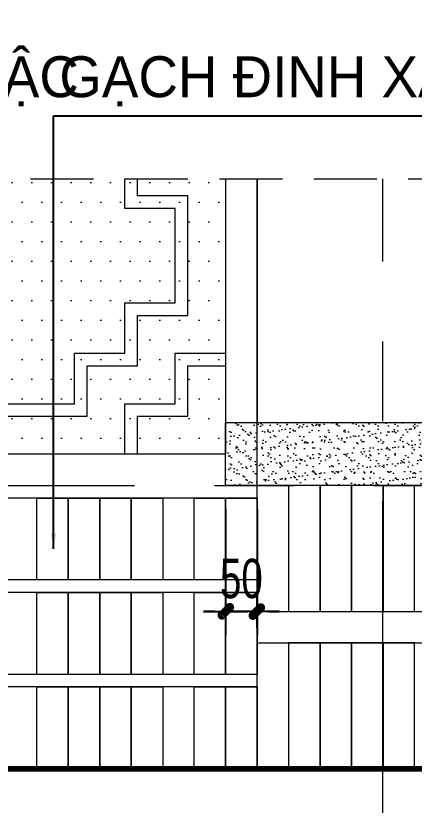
# Model space of a CAD drawing. Header units: inches. Extents: x 88947 to 296847, y 35049 to 161062.
# Drawn here: x 214602 to 215235, y 81467 to 82721 of the extents above; entities that cross this region are included whole.
import ezdxf
from ezdxf.xclip import XClip

# ---------------------------------------------------------------- set-up
doc = ezdxf.new("R2010")
doc.units = ezdxf.units.IN
doc.header["$MEASUREMENT"] = 0
doc.header["$XCLIPFRAME"] = 0
doc.header["$PDMODE"] = 1
for name, pattern in [('ACAD_ISO03W100', [30, 12, -18]), ('CENTER', [50.800000000000004, 31.75, -6.35, 6.35, -6.35]), ('DASHED', [0.75, 0.5, -0.25])]:
    doc.linetypes.add(name, pattern=pattern)
for name, color, linetype, lineweight in [('A-Dims', 145, 'Continuous', 25), ('CUA', 42, 'Continuous', 20), ('DIM', 7, 'Continuous', 25), ('HACTH', 8, 'Continuous', 5), ('KHUNG 1', 6, 'Continuous', 70), ('KHUNG 2', 144, 'Continuous', 18), ('KY HIEU', 4, 'Continuous', 25), ('netthay', 254, 'Continuous', 25), ('THAY', 3, 'Continuous', 18), ('TRUC', 252, 'ACAD_ISO03W100', 13), ('TUONG', 4, 'Continuous', 50)]:
    doc.layers.add(name, color=color, linetype=linetype, lineweight=lineweight)
doc.layers.add('text', color=2, linetype='Continuous')
doc.styles.add('FRANKO', font='VFRANKO.TTF')
doc.styles.add('VNI-HELVE-CONDENSE', font='VNARIAL.TTF', dxfattribs={"width": 0.7})
doc.dimstyles.new('TAS-50', dxfattribs={"dimscale": 25, "dimtxt": 2.5, "dimasz": 0.7, "dimexe": 1.5, "dimexo": 1.5, "dimgap": 0.8, "dimtad": 1, "dimdec": 0, "dimzin": 3, "dimdsep": 46, "dimtxsty": 'VNI-HELVE-CONDENSE', "dimblk": 'TICK', "dimcen": 2.5, "dimclrt": 71, "dimazin": 2, "dimtfac": 0.75, "dimtdec": 0, "dimtix": 1, "dimtmove": 2, "dimatfit": 2, "dimldrblk": 'TICK123', "dimfxl": 1.5, "dimtolj": 1, "dimtzin": 0, "dimarcsym": 0})
doc.dimstyles.new('TL 50', dxfattribs={"dimscale": 50, "dimtxt": 1.25, "dimasz": 0.5, "dimexe": 1, "dimexo": 1, "dimgap": 0.5, "dimtad": 1, "dimdec": 0, "dimzin": 3, "dimdsep": 46, "dimtxsty": 'VNI-HELVE-CONDENSE', "dimblk": 'DOT', "dimcen": 2, "dimclrt": 7, "dimazin": 2, "dimtfac": 0.75, "dimtdec": 0, "dimtix": 1, "dimtmove": 2, "dimatfit": 2, "dimfxl": 1.5, "dimtolj": 1, "dimtzin": 0, "dimarcsym": 0})

# ---------------------------------------------------------------- blocks, each defined once
blk = doc.blocks.new('_Dot')
at = {"layer": 'netthay', "color": 0, "lineweight": -2}
blk.add_line((-0.5, 0), (-1, 0), dxfattribs=at)
at = {"layer": 'netthay', "color": 0, "const_width": 0.5}
blk.add_lwpolyline([(-0.25, 0, 1), (0.25, 0, 1)], format="xyb", close=True, dxfattribs=at)
blk = doc.blocks.new('A$C5C9B3B88')
at = {"layer": 'HACTH'}
h = blk.add_hatch(dxfattribs=at)
h.set_pattern_fill('DOTS', color=256, scale=500, style=0)
h.set_pattern_definition([(0, (-2549.999983178335, 50), (15.625, 31.25), [0, -31.25])])
h.paths.add_polyline_path([(-1949.999983165879, 50), (-1949.999983165937, 2349.999999999985), (-2549.999983178335, 2349.999999999971), (-2549.999983178335, 50)])
h = blk.add_hatch(dxfattribs=at)
h.set_pattern_fill('DOTS', color=256, scale=500, style=0)
h.set_pattern_definition([(0, (-1949.999983165937, 50), (15.625, 31.25), [0, -31.25])])
h.paths.add_polyline_path([(-1899.999983165879, 50), (-1899.999983165937, 2349.999999999985), (-1299.999983178335, 2350), (-1299.999983178335, 50)])
h = blk.add_hatch(dxfattribs=at)
h.set_pattern_fill('DOTS', color=256, scale=500, style=0)
h.set_pattern_definition([(180, (1949.999983165937, 50), (-15.625, 31.25), [0, -31.25])])
h.paths.add_polyline_path([(1899.999983165879, 50), (1899.999983165937, 2349.999999999985), (1299.999983178335, 2350), (1299.999983178335, 50)])
h = blk.add_hatch(dxfattribs=at)
h.set_pattern_fill('DOTS', color=256, scale=500, style=0)
h.set_pattern_definition([(180, (2549.999983178335, 50), (-15.625, 31.25), [0, -31.25])])
h.paths.add_polyline_path([(1949.999983165879, 50), (1949.999983165937, 2349.999999999985), (2549.999983178335, 2349.999999999971), (2549.999983178335, 50)])
h = blk.add_hatch(dxfattribs=at)
h.set_pattern_fill('DOTS', color=256, scale=500, style=0)
h.set_pattern_definition([(0, (-1059.999983178335, 90), (15.625, 31.25), [0, -31.25])])
h.paths.add_polyline_path([(-739.9999915891676, 2210), (-1109.999983178335, 2210), (-1109.999983178335, 250), (-739.9999915891676, 250)])
h = blk.add_hatch(dxfattribs=at)
h.set_pattern_fill('DOTS', color=256, scale=500, style=0)
h.set_pattern_definition([(0, (-459.9999915891676, 90), (15.625, 31.25), [0, -31.25])])
h.paths.add_polyline_path([(-140, 2210), (-459.9999915891676, 2210), (-459.9999915891676, 250), (-140, 250)])
h = blk.add_hatch(dxfattribs=at)
h.set_pattern_fill('DOTS', color=256, scale=500, style=0)
h.set_pattern_definition([(180, (459.9999915891676, 90), (-15.625, 31.25), [0, -31.25])])
h.paths.add_polyline_path([(140, 2210), (459.9999915891676, 2210), (459.9999915891676, 250), (140, 250)])
h = blk.add_hatch(dxfattribs=at)
h.set_pattern_fill('DOTS', color=256, scale=500, style=0)
h.set_pattern_definition([(180, (1109.999983178335, 90), (-15.625, 31.25), [0, -31.25])])
h.paths.add_polyline_path([(739.9999915891676, 2210), (1109.999983178335, 2210), (1109.999983178335, 250), (739.9999915891676, 250)])
at = {"layer": 'CUA'}
for points in [[(-1299.999983178335, 0), (-2599.999983178335, 0), (-2599.999983178335, 2399.999999999971), (-1249.999983178335, 2400)], [(1249.999983178335, 2400), (-1249.999983178335, 2400)], [(1299.999983178335, 0), (2599.999983178335, 0), (2599.999983178335, 2399.999999999971), (1249.999983178335, 2400)], [(-1949.999983165879, 50), (-1949.999983165937, 2349.999999999985), (-2549.999983178335, 2349.999999999971), (-2549.999983178335, 50), (-1949.999983165879, 50)], [(-2389.999983178346, 2349.999999999985), (-2389.999983178346, 2269.999803846691), (-2469.999983178346, 2269.999803846691), (-2469.999983178346, 2189.999803846691), (-2549.999983178346, 2189.999803846693)], [(-2409.999983178346, 2349.999999999985), (-2409.999983178346, 2289.999803846691), (-2489.999983178346, 2289.999803846691), (-2489.999983178346, 2209.999803846691), (-2549.999983178345, 2209.999803846693)], [(-2109.999983165926, 2349.999999999985), (-2109.999983165926, 2269.999803846691), (-2029.999983165926, 2269.999803846691), (-2029.999983165926, 2189.999803846691), (-1949.999983165927, 2189.999803846693)], [(-2089.999983165926, 2349.999999999985), (-2089.999983165926, 2289.999803846691), (-2009.999983165926, 2289.999803846691), (-2009.999983165926, 2209.999803846691), (-1949.999983165927, 2209.999803846693)], [(-1899.999983165879, 50), (-1899.999983165937, 2349.999999999985), (-1299.999983178335, 2350), (-1299.999983178335, 50), (-1899.999983165879, 50)], [(-1739.999983190744, 2349.999999999985), (-1739.999983190744, 2269.999803846691), (-1819.999983190744, 2269.999803846691), (-1819.999983190744, 2189.999803846691), (-1899.999983190744, 2189.999803846693)], [(-1759.999983190744, 2349.999999999985), (-1759.999983190744, 2289.999803846691), (-1839.999983190744, 2289.999803846691), (-1839.999983190744, 2209.999803846691), (-1899.999983190743, 2209.999803846693)], [(-1459.999983178324, 2349.999999999985), (-1459.999983178324, 2269.999803846691), (-1379.999983178324, 2269.999803846691), (-1379.999983178324, 2189.999803846691), (-1299.999983178325, 2189.999803846693)], [(-1439.999983178324, 2349.999999999985), (-1439.999983178324, 2289.999803846691), (-1359.999983178324, 2289.999803846691), (-1359.999983178324, 2209.999803846691), (-1299.999983178325, 2209.999803846693)], [(-599.9999915891676, 2350), (-1249.999983178335, 2350), (-1249.999983178335, 0), (-599.9999915891676, 0), (-599.9999915891676, 2350)], [(599.9999915891676, 2350), (-599.9999915891676, 2350)], [(-599.9999915891676, 0), (-599.9999915891676, 2350)], [(599.9999915891676, 0), (1249.999983178335, 0), (1249.999983178335, 2350), (599.9999915891676, 2350), (599.9999915891676, 0)], [(599.9999915891676, 0), (599.9999915891676, 2350)], [(599.9999915891676, 2350), (1249.999983178335, 2350), (1249.999983178335, 0), (599.9999915891676, 0), (599.9999915891676, 2350)], [(1899.999983165879, 50), (1899.999983165937, 2349.999999999985), (1299.999983178335, 2350), (1299.999983178335, 50), (1899.999983165879, 50)], [(1459.999983178324, 2349.999999999985), (1459.999983178324, 2269.999803846691), (1379.999983178324, 2269.999803846691), (1379.999983178324, 2189.999803846691), (1299.999983178325, 2189.999803846693)], [(1439.999983178324, 2349.999999999985), (1439.999983178324, 2289.999803846691), (1359.999983178324, 2289.999803846691), (1359.999983178324, 2209.999803846691), (1299.999983178325, 2209.999803846693)], [(1739.999983190744, 2349.999999999985), (1739.999983190744, 2269.999803846691), (1819.999983190744, 2269.999803846691), (1819.999983190744, 2189.999803846691), (1899.999983190744, 2189.999803846693)], [(1759.999983190744, 2349.999999999985), (1759.999983190744, 2289.999803846691), (1839.999983190744, 2289.999803846691), (1839.999983190744, 2209.999803846691), (1899.999983190743, 2209.999803846693)], [(1949.999983165879, 50), (1949.999983165937, 2349.999999999985), (2549.999983178335, 2349.999999999971), (2549.999983178335, 50), (1949.999983165879, 50)], [(2109.999983165926, 2349.999999999985), (2109.999983165926, 2269.999803846691), (2029.999983165926, 2269.999803846691), (2029.999983165926, 2189.999803846691), (1949.999983165927, 2189.999803846693)], [(2089.999983165926, 2349.999999999985), (2089.999983165926, 2289.999803846691), (2009.999983165926, 2289.999803846691), (2009.999983165926, 2209.999803846691), (1949.999983165927, 2209.999803846693)], [(2389.999983178346, 2349.999999999985), (2389.999983178346, 2269.999803846691), (2469.999983178346, 2269.999803846691), (2469.999983178346, 2189.999803846691), (2549.999983178346, 2189.999803846693)], [(2409.999983178346, 2349.999999999985), (2409.999983178346, 2289.999803846691), (2489.999983178346, 2289.999803846691), (2489.999983178346, 2209.999803846691), (2549.999983178345, 2209.999803846693)], [(-2029.999983165925, 2109.999803846691), (-2109.999983165926, 2109.999803846688), (-2109.999983165926, 2189.999803846691), (-2189.999983165926, 2189.999803846691), (-2189.999983165926, 2269.999803846693), (-2309.999983178346, 2269.999803846697), (-2309.999983178346, 2189.999803846691), (-2389.999983178346, 2189.999803846691), (-2389.999983178346, 2109.999803846688), (-2469.999983178333, 2109.999803846691), (-2469.999983178336, 1959.99999999997), (-2389.999983178346, 1959.999999999972), (-2389.999983178346, 1879.99999999997), (-2309.999983178346, 1879.99999999997), (-2309.999983178346, 1799.999999999964), (-2189.999983165926, 1799.999999999968), (-2189.999983165926, 1879.99999999997), (-2109.999983165926, 1879.99999999997), (-2109.999983165926, 1959.999999999972), (-2029.999983165929, 1959.99999999997), (-2029.999983165925, 2109.999803846691)], [(-1379.999983178323, 2109.999803846691), (-1459.999983178324, 2109.999803846688), (-1459.999983178324, 2189.999803846691), (-1539.999983178324, 2189.999803846691), (-1539.999983178324, 2269.999803846693), (-1659.999983190744, 2269.999803846697), (-1659.999983190744, 2189.999803846691), (-1739.999983190744, 2189.999803846691), (-1739.999983190744, 2109.999803846688), (-1819.999983190731, 2109.999803846691), (-1819.999983190734, 1959.99999999997), (-1739.999983190744, 1959.999999999972), (-1739.999983190744, 1879.99999999997), (-1659.999983190744, 1879.99999999997), (-1659.999983190744, 1799.999999999964), (-1539.999983178324, 1799.999999999968), (-1539.999983178324, 1879.99999999997), (-1459.999983178324, 1879.99999999997), (-1459.999983178324, 1959.999999999972), (-1379.999983178327, 1959.99999999997), (-1379.999983178323, 2109.999803846691)], [(1379.999983178323, 2109.999803846691), (1459.999983178324, 2109.999803846688), (1459.999983178324, 2189.999803846691), (1539.999983178324, 2189.999803846691), (1539.999983178324, 2269.999803846693), (1659.999983190744, 2269.999803846697), (1659.999983190744, 2189.999803846691), (1739.999983190744, 2189.999803846691), (1739.999983190744, 2109.999803846688), (1819.999983190731, 2109.999803846691), (1819.999983190734, 1959.99999999997), (1739.999983190744, 1959.999999999972), (1739.999983190744, 1879.99999999997), (1659.999983190744, 1879.99999999997), (1659.999983190744, 1799.999999999964), (1539.999983178324, 1799.999999999968), (1539.999983178324, 1879.99999999997), (1459.999983178324, 1879.99999999997), (1459.999983178324, 1959.999999999972), (1379.999983178327, 1959.99999999997), (1379.999983178323, 2109.999803846691)], [(2029.999983165925, 2109.999803846691), (2109.999983165926, 2109.999803846688), (2109.999983165926, 2189.999803846691), (2189.999983165926, 2189.999803846691), (2189.999983165926, 2269.999803846693), (2309.999983178346, 2269.999803846697), (2309.999983178346, 2189.999803846691), (2389.999983178346, 2189.999803846691), (2389.999983178346, 2109.999803846688), (2469.999983178333, 2109.999803846691), (2469.999983178336, 1959.99999999997), (2389.999983178346, 1959.999999999972), (2389.999983178346, 1879.99999999997), (2309.999983178346, 1879.99999999997), (2309.999983178346, 1799.999999999964), (2189.999983165926, 1799.999999999968), (2189.999983165926, 1879.99999999997), (2109.999983165926, 1879.99999999997), (2109.999983165926, 1959.999999999972), (2029.999983165929, 1959.99999999997), (2029.999983165925, 2109.999803846691)], [(140, 2210), (459.9999915891676, 2210)], [(-2389.999983178346, 1719.999803846676), (-2389.999983178346, 1799.99999999997), (-2469.999983178346, 1799.99999999997), (-2469.999983178346, 1879.99999999997), (-2549.999983178346, 1879.999999999968)], [(-2109.999983165926, 1719.999803846676), (-2109.999983165926, 1799.99999999997), (-2029.999983165926, 1799.99999999997), (-2029.999983165926, 1879.99999999997), (-1949.999983165927, 1879.999999999968)], [(-1739.999983190744, 1719.999803846676), (-1739.999983190744, 1799.99999999997), (-1819.999983190744, 1799.99999999997), (-1819.999983190744, 1879.99999999997), (-1899.999983190744, 1879.999999999968)], [(-1459.999983178324, 1719.999803846676), (-1459.999983178324, 1799.99999999997), (-1379.999983178324, 1799.99999999997), (-1379.999983178324, 1879.99999999997), (-1299.999983178325, 1879.999999999968)], [(1459.999983178324, 1719.999803846676), (1459.999983178324, 1799.99999999997), (1379.999983178324, 1799.99999999997), (1379.999983178324, 1879.99999999997), (1299.999983178325, 1879.999999999968)], [(1739.999983190744, 1719.999803846676), (1739.999983190744, 1799.99999999997), (1819.999983190744, 1799.99999999997), (1819.999983190744, 1879.99999999997), (1899.999983190744, 1879.999999999968)], [(2109.999983165926, 1719.999803846676), (2109.999983165926, 1799.99999999997), (2029.999983165926, 1799.99999999997), (2029.999983165926, 1879.99999999997), (1949.999983165927, 1879.999999999968)], [(2389.999983178346, 1719.999803846676), (2389.999983178346, 1799.99999999997), (2469.999983178346, 1799.99999999997), (2469.999983178346, 1879.99999999997), (2549.999983178346, 1879.999999999968)], [(-2409.999983178346, 1719.999803846676), (-2409.999983178346, 1779.99999999997), (-2489.999983178346, 1779.99999999997), (-2489.999983178346, 1859.999999999969), (-2549.999983178345, 1859.999999999968)], [(-2089.999983165926, 1719.999803846676), (-2089.999983165926, 1779.99999999997), (-2009.999983165926, 1779.99999999997), (-2009.999983165926, 1859.999999999969), (-1949.999983165927, 1859.999999999968)], [(-1759.999983190744, 1719.999803846676), (-1759.999983190744, 1779.99999999997), (-1839.999983190744, 1779.99999999997), (-1839.999983190744, 1859.999999999969), (-1899.999983190743, 1859.999999999968)], [(-1439.999983178324, 1719.999803846676), (-1439.999983178324, 1779.99999999997), (-1359.999983178324, 1779.99999999997), (-1359.999983178324, 1859.999999999969), (-1299.999983178325, 1859.999999999968)], [(1439.999983178324, 1719.999803846676), (1439.999983178324, 1779.99999999997), (1359.999983178324, 1779.99999999997), (1359.999983178324, 1859.999999999969), (1299.999983178325, 1859.999999999968)], [(1759.999983190744, 1719.999803846676), (1759.999983190744, 1779.99999999997), (1839.999983190744, 1779.99999999997), (1839.999983190744, 1859.999999999969), (1899.999983190743, 1859.999999999968)], [(2089.999983165926, 1719.999803846676), (2089.999983165926, 1779.99999999997), (2009.999983165926, 1779.99999999997), (2009.999983165926, 1859.999999999969), (1949.999983165927, 1859.999999999968)], [(2409.999983178346, 1719.999803846676), (2409.999983178346, 1779.99999999997), (2489.999983178346, 1779.99999999997), (2489.999983178346, 1859.999999999969), (2549.999983178345, 1859.999999999968)], [(-1949.999983165937, 1719.999803846676), (-2549.999983178351, 1719.99980384668)], [(-1299.999983178335, 1719.999803846676), (-1899.999983190749, 1719.99980384668)], [(1299.999983178335, 1719.999803846676), (1899.999983190749, 1719.99980384668)], [(1949.999983165937, 1719.999803846676), (2549.999983178351, 1719.99980384668)], [(-1949.999983165937, 1699.999803846676), (-2549.999983178351, 1699.99980384668)], [(-1299.999983178335, 1699.999803846676), (-1899.999983190749, 1699.99980384668)], [(1299.999983178335, 1699.999803846676), (1899.999983190749, 1699.99980384668)], [(1949.999983165937, 1699.999803846676), (2549.999983178351, 1699.99980384668)], [(-1949.999983165937, 700.0001961532953), (-2549.999983178351, 700.0001961532912)], [(-1299.999983178335, 700.0001961532953), (-1899.999983190749, 700.0001961532912)], [(1299.999983178335, 700.0001961532953), (1899.999983190749, 700.0001961532912)], [(1949.999983165937, 700.0001961532953), (2549.999983178351, 700.0001961532912)], [(-2389.999983178346, 680.0001961532953), (-2389.999983178346, 600.0000000000009), (-2469.999983178346, 600.0000000000009), (-2469.999983178346, 520.0000000000009), (-2549.999983178346, 520.0000000000032)], [(-2409.999983178346, 680.0001961532953), (-2409.999983178346, 620.0000000000009), (-2489.999983178346, 620.0000000000009), (-2489.999983178346, 540.0000000000016), (-2549.999983178345, 540.0000000000032)], [(-1949.999983165937, 680.0001961532953), (-2549.999983178351, 680.0001961532912)], [(-2109.999983165926, 680.0001961532953), (-2109.999983165926, 600.0000000000009), (-2029.999983165926, 600.0000000000009), (-2029.999983165926, 520.0000000000009), (-1949.999983165927, 520.0000000000032)], [(-2089.999983165926, 680.0001961532953), (-2089.999983165926, 620.0000000000009), (-2009.999983165926, 620.0000000000009), (-2009.999983165926, 540.0000000000016), (-1949.999983165927, 540.0000000000032)], [(-1739.999983190744, 680.0001961532953), (-1739.999983190744, 600.0000000000009), (-1819.999983190744, 600.0000000000009), (-1819.999983190744, 520.0000000000009), (-1899.999983190744, 520.0000000000032)], [(-1759.999983190744, 680.0001961532953), (-1759.999983190744, 620.0000000000009), (-1839.999983190744, 620.0000000000009), (-1839.999983190744, 540.0000000000016), (-1899.999983190743, 540.0000000000032)], [(-1299.999983178335, 680.0001961532953), (-1899.999983190749, 680.0001961532912)], [(-1459.999983178324, 680.0001961532953), (-1459.999983178324, 600.0000000000009), (-1379.999983178324, 600.0000000000009), (-1379.999983178324, 520.0000000000009), (-1299.999983178325, 520.0000000000032)], [(-1439.999983178324, 680.0001961532953), (-1439.999983178324, 620.0000000000009), (-1359.999983178324, 620.0000000000009), (-1359.999983178324, 540.0000000000016), (-1299.999983178325, 540.0000000000032)], [(1459.999983178324, 680.0001961532953), (1459.999983178324, 600.0000000000009), (1379.999983178324, 600.0000000000009), (1379.999983178324, 520.0000000000009), (1299.999983178325, 520.0000000000032)], [(1439.999983178324, 680.0001961532953), (1439.999983178324, 620.0000000000009), (1359.999983178324, 620.0000000000009), (1359.999983178324, 540.0000000000016), (1299.999983178325, 540.0000000000032)], [(1299.999983178335, 680.0001961532953), (1899.999983190749, 680.0001961532912)], [(1739.999983190744, 680.0001961532953), (1739.999983190744, 600.0000000000009), (1819.999983190744, 600.0000000000009), (1819.999983190744, 520.0000000000009), (1899.999983190744, 520.0000000000032)], [(1759.999983190744, 680.0001961532953), (1759.999983190744, 620.0000000000009), (1839.999983190744, 620.0000000000009), (1839.999983190744, 540.0000000000016), (1899.999983190743, 540.0000000000032)], [(2109.999983165926, 680.0001961532953), (2109.999983165926, 600.0000000000009), (2029.999983165926, 600.0000000000009), (2029.999983165926, 520.0000000000009), (1949.999983165927, 520.0000000000032)], [(2089.999983165926, 680.0001961532953), (2089.999983165926, 620.0000000000009), (2009.999983165926, 620.0000000000009), (2009.999983165926, 540.0000000000016), (1949.999983165927, 540.0000000000032)], [(1949.999983165937, 680.0001961532953), (2549.999983178351, 680.0001961532912)], [(2389.999983178346, 680.0001961532953), (2389.999983178346, 600.0000000000009), (2469.999983178346, 600.0000000000009), (2469.999983178346, 520.0000000000009), (2549.999983178346, 520.0000000000032)], [(2409.999983178346, 680.0001961532953), (2409.999983178346, 620.0000000000009), (2489.999983178346, 620.0000000000009), (2489.999983178346, 540.0000000000016), (2549.999983178345, 540.0000000000032)], [(-2029.999983165925, 290.0001961532803), (-2109.999983165926, 290.0001961532826), (-2109.999983165926, 210.0001961532803), (-2189.999983165926, 210.0001961532803), (-2189.999983165926, 130.000196153278), (-2309.999983178346, 130.0001961532744), (-2309.999983178346, 210.0001961532803), (-2389.999983178346, 210.0001961532803), (-2389.999983178346, 290.0001961532826), (-2469.999983178333, 290.0001961532803), (-2469.999983178336, 440.0000000000007), (-2389.999983178346, 439.9999999999986), (-2389.999983178346, 520.0000000000009), (-2309.999983178346, 520.0000000000009), (-2309.999983178346, 600.0000000000068), (-2189.999983165926, 600.0000000000032), (-2189.999983165926, 520.0000000000009), (-2109.999983165926, 520.0000000000009), (-2109.999983165926, 439.9999999999986), (-2029.999983165929, 440.0000000000009), (-2029.999983165925, 290.0001961532803)], [(-1379.999983178323, 290.0001961532803), (-1459.999983178324, 290.0001961532826), (-1459.999983178324, 210.0001961532803), (-1539.999983178324, 210.0001961532803), (-1539.999983178324, 130.000196153278), (-1659.999983190744, 130.0001961532744), (-1659.999983190744, 210.0001961532803), (-1739.999983190744, 210.0001961532803), (-1739.999983190744, 290.0001961532826), (-1819.999983190731, 290.0001961532803), (-1819.999983190734, 440.0000000000007), (-1739.999983190744, 439.9999999999986), (-1739.999983190744, 520.0000000000009), (-1659.999983190744, 520.0000000000009), (-1659.999983190744, 600.0000000000068), (-1539.999983178324, 600.0000000000032), (-1539.999983178324, 520.0000000000009), (-1459.999983178324, 520.0000000000009), (-1459.999983178324, 439.9999999999986), (-1379.999983178327, 440.0000000000009), (-1379.999983178323, 290.0001961532803)], [(1379.999983178323, 290.0001961532803), (1459.999983178324, 290.0001961532826), (1459.999983178324, 210.0001961532803), (1539.999983178324, 210.0001961532803), (1539.999983178324, 130.000196153278), (1659.999983190744, 130.0001961532744), (1659.999983190744, 210.0001961532803), (1739.999983190744, 210.0001961532803), (1739.999983190744, 290.0001961532826), (1819.999983190731, 290.0001961532803), (1819.999983190734, 440.0000000000007), (1739.999983190744, 439.9999999999986), (1739.999983190744, 520.0000000000009), (1659.999983190744, 520.0000000000009), (1659.999983190744, 600.0000000000068), (1539.999983178324, 600.0000000000032), (1539.999983178324, 520.0000000000009), (1459.999983178324, 520.0000000000009), (1459.999983178324, 439.9999999999986), (1379.999983178327, 440.0000000000009), (1379.999983178323, 290.0001961532803)], [(2029.999983165925, 290.0001961532803), (2109.999983165926, 290.0001961532826), (2109.999983165926, 210.0001961532803), (2189.999983165926, 210.0001961532803), (2189.999983165926, 130.000196153278), (2309.999983178346, 130.0001961532744), (2309.999983178346, 210.0001961532803), (2389.999983178346, 210.0001961532803), (2389.999983178346, 290.0001961532826), (2469.999983178333, 290.0001961532803), (2469.999983178336, 440.0000000000007), (2389.999983178346, 439.9999999999986), (2389.999983178346, 520.0000000000009), (2309.999983178346, 520.0000000000009), (2309.999983178346, 600.0000000000068), (2189.999983165926, 600.0000000000032), (2189.999983165926, 520.0000000000009), (2109.999983165926, 520.0000000000009), (2109.999983165926, 439.9999999999986), (2029.999983165929, 440.0000000000009), (2029.999983165925, 290.0001961532803)], [(-2389.999983178346, 49.9999999999859), (-2389.999983178346, 130.0001961532803), (-2469.999983178346, 130.0001961532803), (-2469.999983178346, 210.0001961532803), (-2549.999983178346, 210.000196153278)], [(-2109.999983165926, 49.9999999999859), (-2109.999983165926, 130.0001961532803), (-2029.999983165926, 130.0001961532803), (-2029.999983165926, 210.0001961532803), (-1949.999983165927, 210.000196153278)], [(-1739.999983190744, 49.9999999999859), (-1739.999983190744, 130.0001961532803), (-1819.999983190744, 130.0001961532803), (-1819.999983190744, 210.0001961532803), (-1899.999983190744, 210.000196153278)], [(-1459.999983178324, 49.9999999999859), (-1459.999983178324, 130.0001961532803), (-1379.999983178324, 130.0001961532803), (-1379.999983178324, 210.0001961532803), (-1299.999983178325, 210.000196153278)], [(1459.999983178324, 49.9999999999859), (1459.999983178324, 130.0001961532803), (1379.999983178324, 130.0001961532803), (1379.999983178324, 210.0001961532803), (1299.999983178325, 210.000196153278)], [(1739.999983190744, 49.9999999999859), (1739.999983190744, 130.0001961532803), (1819.999983190744, 130.0001961532803), (1819.999983190744, 210.0001961532803), (1899.999983190744, 210.000196153278)], [(2109.999983165926, 49.9999999999859), (2109.999983165926, 130.0001961532803), (2029.999983165926, 130.0001961532803), (2029.999983165926, 210.0001961532803), (1949.999983165927, 210.000196153278)], [(2389.999983178346, 49.9999999999859), (2389.999983178346, 130.0001961532803), (2469.999983178346, 130.0001961532803), (2469.999983178346, 210.0001961532803), (2549.999983178346, 210.000196153278)], [(-2409.999983178346, 49.9999999999859), (-2409.999983178346, 110.0001961532803), (-2489.999983178346, 110.0001961532803), (-2489.999983178346, 190.0001961532798), (-2549.999983178345, 190.000196153278)], [(-2089.999983165926, 49.9999999999859), (-2089.999983165926, 110.0001961532803), (-2009.999983165926, 110.0001961532803), (-2009.999983165926, 190.0001961532798), (-1949.999983165927, 190.000196153278)], [(-1759.999983190744, 49.9999999999859), (-1759.999983190744, 110.0001961532803), (-1839.999983190744, 110.0001961532803), (-1839.999983190744, 190.0001961532798), (-1899.999983190743, 190.000196153278)], [(-1439.999983178324, 49.9999999999859), (-1439.999983178324, 110.0001961532803), (-1359.999983178324, 110.0001961532803), (-1359.999983178324, 190.0001961532798), (-1299.999983178325, 190.000196153278)], [(1439.999983178324, 49.9999999999859), (1439.999983178324, 110.0001961532803), (1359.999983178324, 110.0001961532803), (1359.999983178324, 190.0001961532798), (1299.999983178325, 190.000196153278)], [(1759.999983190744, 49.9999999999859), (1759.999983190744, 110.0001961532803), (1839.999983190744, 110.0001961532803), (1839.999983190744, 190.0001961532798), (1899.999983190743, 190.000196153278)], [(2089.999983165926, 49.9999999999859), (2089.999983165926, 110.0001961532803), (2009.999983165926, 110.0001961532803), (2009.999983165926, 190.0001961532798), (1949.999983165927, 190.000196153278)], [(2409.999983178346, 49.9999999999859), (2409.999983178346, 110.0001961532803), (2489.999983178346, 110.0001961532803), (2489.999983178346, 190.0001961532798), (2549.999983178345, 190.000196153278)], [(-1299.999983178335, 0), (1199.999983178335, 0)], [(-599.9999915891676, 0), (599.9999915891676, 0)]]:
    blk.add_lwpolyline(points, dxfattribs=at)
for points in [[(0, 2350), (-599.9999915891676, 2350), (-599.9999915891676, 0), (0, 0)], [(0, 2350), (599.9999915891676, 2350), (599.9999915891676, 0), (0, 0)], [(-2009.999983165925, 2129.999803846691), (-2089.999983165926, 2129.999803846689), (-2089.999983165926, 2209.999803846691), (-2169.999983165926, 2209.999803846691), (-2169.999983165926, 2289.999803846692), (-2329.999983178346, 2289.999803846697), (-2329.999983178346, 2209.999803846691), (-2409.999983178346, 2209.999803846691), (-2409.999983178346, 2129.999803846689), (-2489.999983178333, 2129.999803846691), (-2489.999983178337, 1939.99999999997), (-2409.999983178346, 1939.999999999972), (-2409.999983178346, 1859.99999999997), (-2329.999983178346, 1859.99999999997), (-2329.999983178346, 1779.999999999963), (-2169.999983165926, 1779.999999999968), (-2169.999983165926, 1859.99999999997), (-2089.999983165926, 1859.99999999997), (-2089.999983165926, 1939.999999999972), (-2009.999983165929, 1939.999999999969)], [(-1359.999983178323, 2129.999803846691), (-1439.999983178324, 2129.999803846689), (-1439.999983178324, 2209.999803846691), (-1519.999983178324, 2209.999803846691), (-1519.999983178324, 2289.999803846692), (-1679.999983190744, 2289.999803846697), (-1679.999983190744, 2209.999803846691), (-1759.999983190744, 2209.999803846691), (-1759.999983190744, 2129.999803846689), (-1839.999983190731, 2129.999803846691), (-1839.999983190735, 1939.99999999997), (-1759.999983190744, 1939.999999999972), (-1759.999983190744, 1859.99999999997), (-1679.999983190744, 1859.99999999997), (-1679.999983190744, 1779.999999999963), (-1519.999983178324, 1779.999999999968), (-1519.999983178324, 1859.99999999997), (-1439.999983178324, 1859.99999999997), (-1439.999983178324, 1939.999999999972), (-1359.999983178328, 1939.999999999969)], [(1359.999983178323, 2129.999803846691), (1439.999983178324, 2129.999803846689), (1439.999983178324, 2209.999803846691), (1519.999983178324, 2209.999803846691), (1519.999983178324, 2289.999803846692), (1679.999983190744, 2289.999803846697), (1679.999983190744, 2209.999803846691), (1759.999983190744, 2209.999803846691), (1759.999983190744, 2129.999803846689), (1839.999983190731, 2129.999803846691), (1839.999983190735, 1939.99999999997), (1759.999983190744, 1939.999999999972), (1759.999983190744, 1859.99999999997), (1679.999983190744, 1859.99999999997), (1679.999983190744, 1779.999999999963), (1519.999983178324, 1779.999999999968), (1519.999983178324, 1859.99999999997), (1439.999983178324, 1859.99999999997), (1439.999983178324, 1939.999999999972), (1359.999983178328, 1939.999999999969)], [(2009.999983165925, 2129.999803846691), (2089.999983165926, 2129.999803846689), (2089.999983165926, 2209.999803846691), (2169.999983165926, 2209.999803846691), (2169.999983165926, 2289.999803846692), (2329.999983178346, 2289.999803846697), (2329.999983178346, 2209.999803846691), (2409.999983178346, 2209.999803846691), (2409.999983178346, 2129.999803846689), (2489.999983178333, 2129.999803846691), (2489.999983178337, 1939.99999999997), (2409.999983178346, 1939.999999999972), (2409.999983178346, 1859.99999999997), (2329.999983178346, 1859.99999999997), (2329.999983178346, 1779.999999999963), (2169.999983165926, 1779.999999999968), (2169.999983165926, 1859.99999999997), (2089.999983165926, 1859.99999999997), (2089.999983165926, 1939.999999999972), (2009.999983165929, 1939.999999999969)], [(-739.9999915891676, 2210), (-1109.999983178335, 2210), (-1109.999983178335, 250), (-739.9999915891676, 250)], [(-140, 2210), (-459.9999915891676, 2210), (-459.9999915891676, 250), (-140, 250)], [(140, 2210), (459.9999915891676, 2210), (459.9999915891676, 250), (140, 250)], [(739.9999915891676, 2210), (1109.999983178335, 2210), (1109.999983178335, 250), (739.9999915891676, 250)], [(-2009.999983165925, 270.0001961532798), (-2089.999983165926, 270.0001961532821), (-2089.999983165926, 190.0001961532803), (-2169.999983165926, 190.0001961532803), (-2169.999983165926, 110.0001961532785), (-2329.999983178346, 110.0001961532739), (-2329.999983178346, 190.0001961532803), (-2409.999983178346, 190.0001961532803), (-2409.999983178346, 270.0001961532821), (-2489.999983178333, 270.0001961532798), (-2489.999983178337, 460.0000000000011), (-2409.999983178346, 459.9999999999991), (-2409.999983178346, 540.0000000000009), (-2329.999983178346, 540.0000000000009), (-2329.999983178346, 620.0000000000075), (-2169.999983165926, 620.0000000000025), (-2169.999983165926, 540.0000000000009), (-2089.999983165926, 540.0000000000009), (-2089.999983165926, 459.9999999999993), (-2009.999983165929, 460.0000000000016)], [(-1359.999983178323, 270.0001961532798), (-1439.999983178324, 270.0001961532821), (-1439.999983178324, 190.0001961532803), (-1519.999983178324, 190.0001961532803), (-1519.999983178324, 110.0001961532785), (-1679.999983190744, 110.0001961532739), (-1679.999983190744, 190.0001961532803), (-1759.999983190744, 190.0001961532803), (-1759.999983190744, 270.0001961532821), (-1839.999983190731, 270.0001961532798), (-1839.999983190735, 460.0000000000011), (-1759.999983190744, 459.9999999999991), (-1759.999983190744, 540.0000000000009), (-1679.999983190744, 540.0000000000009), (-1679.999983190744, 620.0000000000075), (-1519.999983178324, 620.0000000000025), (-1519.999983178324, 540.0000000000009), (-1439.999983178324, 540.0000000000009), (-1439.999983178324, 459.9999999999993), (-1359.999983178328, 460.0000000000016)], [(1359.999983178323, 270.0001961532798), (1439.999983178324, 270.0001961532821), (1439.999983178324, 190.0001961532803), (1519.999983178324, 190.0001961532803), (1519.999983178324, 110.0001961532785), (1679.999983190744, 110.0001961532739), (1679.999983190744, 190.0001961532803), (1759.999983190744, 190.0001961532803), (1759.999983190744, 270.0001961532821), (1839.999983190731, 270.0001961532798), (1839.999983190735, 460.0000000000011), (1759.999983190744, 459.9999999999991), (1759.999983190744, 540.0000000000009), (1679.999983190744, 540.0000000000009), (1679.999983190744, 620.0000000000075), (1519.999983178324, 620.0000000000025), (1519.999983178324, 540.0000000000009), (1439.999983178324, 540.0000000000009), (1439.999983178324, 459.9999999999993), (1359.999983178328, 460.0000000000016)], [(2009.999983165925, 270.0001961532798), (2089.999983165926, 270.0001961532821), (2089.999983165926, 190.0001961532803), (2169.999983165926, 190.0001961532803), (2169.999983165926, 110.0001961532785), (2329.999983178346, 110.0001961532739), (2329.999983178346, 190.0001961532803), (2409.999983178346, 190.0001961532803), (2409.999983178346, 270.0001961532821), (2489.999983178333, 270.0001961532798), (2489.999983178337, 460.0000000000011), (2409.999983178346, 459.9999999999991), (2409.999983178346, 540.0000000000009), (2329.999983178346, 540.0000000000009), (2329.999983178346, 620.0000000000075), (2169.999983165926, 620.0000000000025), (2169.999983165926, 540.0000000000009), (2089.999983165926, 540.0000000000009), (2089.999983165926, 459.9999999999993), (2009.999983165929, 460.0000000000016)]]:
    blk.add_lwpolyline(points, close=True, dxfattribs=at)
blk = doc.blocks.new('A$C5E6024E7')
at = {"layer": 'HACTH'}
h = blk.add_hatch(dxfattribs=at)
h.set_pattern_fill('AR-SAND', color=256, scale=10, style=0)
h.set_pattern_definition([(37.50000000000001, (-349.9999998734274, 450), (-0.6299335810960816, 19.26823769013158), [0, -15.2, 0, -17, 0, -16.25]), (7.499999999999999, (-349.9999998734274, 450), (17.69776705267727, 28.2214606522974), [0, -8.2, 0, -13.7, 0, -5.25]), (327.5, (-362.2999998734449, 450), (31.14141861751495, 0.05659053536964498), [0, -5, 0, -18, 0, -23.5]), (317.5, (-362.2999998734449, 450), (30.06126604572293, 8.77675564934249), [0, -2.5, 0, -11.8, 0, -13.5])])
h.paths.add_polyline_path([(49.99999996827682, 549.9999999999854), (-3.172317519783974e-08, 549.9999999999854), (-349.9999998734274, 549.9999999999854), (-349.9999998734274, 450), (-249.848143097217, 450), (-249.8481430971879, 450.000034877201), (-199.848326358624, 450.0000348771864), (-199.848143105919, 450.0000174276065), (-149.8483263673552, 450.0000174276065), (-99.84850962879136, 450.0000174385787), (-49.84850963752251, 450.0000174385787), (-49.84850963752251, 450), (49.99999996827682, 450)])
for points in [[(-249.8481430971879, 450.0000348771864), (-249.848326358624, 250.0000348771864), (-199.848326358624, 250.0000348771864), (-199.848326358624, 450.0000348771864)], [(-199.848143105919, 450.0000174276065), (-199.8483263673552, 250.0000174276065), (-149.8483263673552, 250.0000174276065), (-149.8483263673552, 450.0000174276065)], [(-149.8483263673552, 450.0000174385787), (-149.8485096287914, 250.0000174385787), (-99.84850962879136, 250.0000174385787), (-99.84850962879136, 450.0000174385787)], [(-99.84832637608633, 450.0000174385787), (-99.84850963752251, 250.0000174385787), (-49.84850963752251, 250.0000174385787), (-49.84850963752251, 450.0000174385787)], [(-249.8481430971879, 200.0000348771864), (-249.848326358624, 3.487718640826643e-05), (-199.848326358624, 3.487718640826643e-05), (-199.848326358624, 200.0000348771864)], [(-199.848143105919, 200.0000174276065), (-199.8483263673552, 1.74276065081358e-05), (-149.8483263673552, 1.74276065081358e-05), (-149.8483263673552, 200.0000174276065)], [(-149.8483263673552, 200.0000174385787), (-149.8485096287914, 1.743857865221798e-05), (-99.84850962879136, 1.743857865221798e-05), (-99.84850962879136, 200.0000174385787)], [(-99.84832637608633, 200.0000174385787), (-99.84850963752251, 1.743857865221798e-05), (-49.84850963752251, 1.743857865221798e-05), (-49.84850963752251, 200.0000174385787)]]:
    blk.add_lwpolyline(points, close=True, dxfattribs=at)
for points in [[(-299.9999999052088, 250.0000174338784), (3.172317519783974e-08, 250.0000174550223)], [(-299.9999999052088, 200.0000174338784), (3.172317519783974e-08, 200.0000174550223)]]:
    blk.add_lwpolyline(points, dxfattribs=at)
at = {"layer": 'THAY'}
for points in [[(49.99999996827682, 450), (-349.9999998734565, 450), (-349.9999998734565, 549.9999999999854), (-3.172317519783974e-08, 549.9999999999854), (49.99999996827682, 549.9999999999854), (49.99999996827682, 450)], [(0, 450), (0, 0), (-299.9999999052088, 0), (-299.9999999052088, 450)]]:
    blk.add_lwpolyline(points, dxfattribs=at)
blk = doc.blocks.new('A$C547D6311')
at = {"layer": 'HACTH'}
for points in [[(-1949.999881281226, 430.0001723561872), (-1950.000000401196, 300.0001374460844), (-1900.000000401196, 300.0001374460844), (-1900.000064542663, 430.0001723561872)], [(-1899.999881289958, 430.0001723561872), (-1900.000000409927, 300.0001374460844), (-1850.000000409927, 300.0001374460844), (-1850.000064551394, 430.0001723561872)], [(-1849.999881290074, 430.0000349101028), (-1850.000000410044, 300), (-1800.000000410044, 300), (-1800.00006455151, 430.0000349101028)], [(-1799.999881298805, 430.0000349101028), (-1800.000000418775, 300), (-1750.000000418775, 300), (-1750.000064560241, 430.0000349101028)], [(-1749.999881307536, 430.0000349101028), (-1750.000000427506, 300), (-1700.000000427506, 300), (-1700.000064568972, 430.0000349101028)], [(-1699.999881316267, 430.0000349101028), (-1700.000000436237, 300), (-1650.000000436237, 300), (-1650.000064577704, 430.0000349101028)], [(-1599.999881356722, 430.0000174550514), (-1600.000000476692, 299.9999825449486), (-1550.000000476692, 299.9999825449486), (-1550.000064618158, 430.0000174550514)], [(-1549.999881365453, 430.0000174550514), (-1550.000000485423, 299.9999825449486), (-1500.000000485423, 299.9999825449486), (-1500.000064626889, 430.0000174550514)], [(-1499.999881374184, 430.0000174550514), (-1500.000000494154, 299.9999825449486), (-1450.000000494154, 299.9999825449486), (-1450.00006463562, 430.0000174550514)], [(-1449.999881382915, 430.0000174550514), (-1450.000000502885, 299.9999825449486), (-1400.000000502885, 299.9999825449486), (-1400.000064644351, 430.0000174550514)], [(-1349.99988142337, 430), (-1350.000000543339, 299.9999650898972), (-1300.000000543339, 299.9999650898972), (-1300.000064684806, 430)], [(-1299.999881432101, 430), (-1300.000000552071, 299.9999650898972), (-1250.000000552071, 299.9999650898972), (-1250.000064693537, 430)], [(-1249.999881440832, 430), (-1250.000000560802, 299.9999650898972), (-1200.000000560802, 299.9999650898972), (-1200.000064702268, 430)], [(-1199.999881449563, 430), (-1200.000000569533, 299.9999650898972), (-1150.000000569533, 299.9999650898972), (-1150.000064710999, 430)], [(-1149.999881458294, 430), (-1150.000000578264, 299.9999650898972), (-1100.000000578264, 299.9999650898972), (-1100.00006471973, 430)], [(-1049.999881498748, 429.9999825449486), (-1050.000000618718, 299.9999476348457), (-1000.000000618718, 299.9999476348457), (-1000.000064760185, 429.9999825449486)], [(-999.9998815074796, 429.9999825449486), (-1000.000000627449, 299.9999476348457), (-950.0000006274495, 299.9999476348457), (-950.0000647689158, 429.9999825449486)], [(-949.9998815162107, 429.9999825449486), (-950.0000006361806, 299.9999476348457), (-900.0000006361806, 299.9999476348457), (-900.0000647776469, 429.9999825449486)], [(-899.9998815249419, 429.9999825449486), (-900.0000006449118, 299.9999476348457), (-850.0000006449118, 299.9999476348457), (-850.0000647863781, 429.9999825449486)], [(-799.9998815653962, 429.9999650898972), (-800.0000006853661, 299.9999301797943), (-750.0000006853661, 299.9999301797943), (-750.0000648268324, 429.9999650898972)], [(-749.9998815741274, 429.9999650898972), (-750.0000006940973, 299.9999301797943), (-700.0000006940973, 299.9999301797943), (-700.0000648355635, 429.9999650898972)], [(-699.9998815828585, 429.9999650898972), (-700.0000007028284, 299.9999301797943), (-650.0000007028284, 299.9999301797943), (-650.0000648442947, 429.9999650898972)], [(-649.9998815915897, 429.9999650898972), (-650.0000007115596, 299.9999301797943), (-600.0000007115596, 299.9999301797943), (-600.0000648530258, 429.9999650898972)], [(-549.999881632044, 430.0000174550514), (-550.0000007520139, 299.9999825449486), (-500.0000007520139, 299.9999825449486), (-500.0000648934802, 430.0000174550514)], [(-499.9998816407751, 430.0000174550514), (-500.000000760745, 299.9999825449486), (-450.000000760745, 299.9999825449486), (-450.0000649022113, 430.0000174550514)], [(-449.9998816495063, 430.0000174550514), (-450.0000007694762, 299.9999825449486), (-400.0000007694762, 299.9999825449486), (-400.0000649109425, 430.0000174550514)], [(-399.9998816582374, 430.0000174550514), (-400.0000007782073, 299.9999825449486), (-350.0000007782073, 299.9999825449486), (-350.0000649196736, 430.0000174550514)], [(-299.9998816986918, 430), (-300.0000008186616, 299.9999650898972), (-250.0000008186616, 299.9999650898972), (-250.0000649601279, 430)], [(-249.9998817074229, 430), (-250.0000008273928, 299.9999650898972), (-200.0000008273928, 299.9999650898972), (-200.0000649688591, 430)], [(-199.9998817161541, 430), (-200.0000008361239, 299.9999650898972), (-150.0000008361239, 299.9999650898972), (-150.0000649775902, 430)], [(-149.9998817248852, 430), (-150.0000008448551, 299.9999650898972), (-100.0000008448551, 299.9999650898972), (-100.0000649863214, 430)], [(-99.99998834508006, 430.0000246697309), (-100.00010746505, 299.9999897596281), (-50.00010746504995, 299.9999897596281), (-50.00017160651623, 430.0000246697309)], [(-1949.999881281226, 280.0001723561872), (-1950.000000401196, 150.0001374460844), (-1900.000000401196, 150.0001374460844), (-1900.000064542663, 280.0001723561872)], [(-1899.999881289958, 280.0001723561872), (-1900.000000409927, 150.0001374460844), (-1850.000000409927, 150.0001374460844), (-1850.000064551394, 280.0001723561872)], [(-1849.999881290074, 280.0000349101028), (-1850.000000410044, 150), (-1800.000000410044, 150), (-1800.00006455151, 280.0000349101028)], [(-1799.999881298805, 280.0000349101028), (-1800.000000418775, 150), (-1750.000000418775, 150), (-1750.000064560241, 280.0000349101028)], [(-1749.999881307536, 280.0000349101028), (-1750.000000427506, 150), (-1700.000000427506, 150), (-1700.000064568972, 280.0000349101028)], [(-1699.999881316267, 280.0000349101028), (-1700.000000436237, 150), (-1650.000000436237, 150), (-1650.000064577704, 280.0000349101028)], [(-1599.999881356722, 280.0000174550514), (-1600.000000476692, 149.9999825449486), (-1550.000000476692, 149.9999825449486), (-1550.000064618158, 280.0000174550514)], [(-1549.999881365453, 280.0000174550514), (-1550.000000485423, 149.9999825449486), (-1500.000000485423, 149.9999825449486), (-1500.000064626889, 280.0000174550514)], [(-1499.999881374184, 280.0000174550514), (-1500.000000494154, 149.9999825449486), (-1450.000000494154, 149.9999825449486), (-1450.00006463562, 280.0000174550514)], [(-1449.999881382915, 280.0000174550514), (-1450.000000502885, 149.9999825449486), (-1400.000000502885, 149.9999825449486), (-1400.000064644351, 280.0000174550514)], [(-1349.99988142337, 280), (-1350.000000543339, 149.9999650898972), (-1300.000000543339, 149.9999650898972), (-1300.000064684806, 280)], [(-1299.999881432101, 280), (-1300.000000552071, 149.9999650898972), (-1250.000000552071, 149.9999650898972), (-1250.000064693537, 280)], [(-1249.999881440832, 280), (-1250.000000560802, 149.9999650898972), (-1200.000000560802, 149.9999650898972), (-1200.000064702268, 280)], [(-1199.999881449563, 280), (-1200.000000569533, 149.9999650898972), (-1150.000000569533, 149.9999650898972), (-1150.000064710999, 280)], [(-1149.999881458294, 280), (-1150.000000578264, 149.9999650898972), (-1100.000000578264, 149.9999650898972), (-1100.00006471973, 280)], [(-1049.999881498748, 279.9999825449486), (-1050.000000618718, 149.9999476348457), (-1000.000000618718, 149.9999476348457), (-1000.000064760185, 279.9999825449486)], [(-999.9998815074796, 279.9999825449486), (-1000.000000627449, 149.9999476348457), (-950.0000006274495, 149.9999476348457), (-950.0000647689158, 279.9999825449486)], [(-949.9998815162107, 279.9999825449486), (-950.0000006361806, 149.9999476348457), (-900.0000006361806, 149.9999476348457), (-900.0000647776469, 279.9999825449486)], [(-899.9998815249419, 279.9999825449486), (-900.0000006449118, 149.9999476348457), (-850.0000006449118, 149.9999476348457), (-850.0000647863781, 279.9999825449486)], [(-799.9998815653962, 279.9999650898972), (-800.0000006853661, 149.9999301797943), (-750.0000006853661, 149.9999301797943), (-750.0000648268324, 279.9999650898972)], [(-749.9998815741274, 279.9999650898972), (-750.0000006940973, 149.9999301797943), (-700.0000006940973, 149.9999301797943), (-700.0000648355635, 279.9999650898972)], [(-699.9998815828585, 279.9999650898972), (-700.0000007028284, 149.9999301797943), (-650.0000007028284, 149.9999301797943), (-650.0000648442947, 279.9999650898972)], [(-649.9998815915897, 279.9999650898972), (-650.0000007115596, 149.9999301797943), (-600.0000007115596, 149.9999301797943), (-600.0000648530258, 279.9999650898972)], [(-549.999881632044, 280.0000174550514), (-550.0000007520139, 149.9999825449486), (-500.0000007520139, 149.9999825449486), (-500.0000648934802, 280.0000174550514)], [(-499.9998816407751, 280.0000174550514), (-500.000000760745, 149.9999825449486), (-450.000000760745, 149.9999825449486), (-450.0000649022113, 280.0000174550514)], [(-449.9998816495063, 280.0000174550514), (-450.0000007694762, 149.9999825449486), (-400.0000007694762, 149.9999825449486), (-400.0000649109425, 280.0000174550514)], [(-399.9998816582374, 280.0000174550514), (-400.0000007782073, 149.9999825449486), (-350.0000007782073, 149.9999825449486), (-350.0000649196736, 280.0000174550514)], [(-299.9998816986918, 280), (-300.0000008186616, 149.9999650898972), (-250.0000008186616, 149.9999650898972), (-250.0000649601279, 280)], [(-249.9998817074229, 280), (-250.0000008273928, 149.9999650898972), (-200.0000008273928, 149.9999650898972), (-200.0000649688591, 280)], [(-199.9998817161541, 280), (-200.0000008361239, 149.9999650898972), (-150.0000008361239, 149.9999650898972), (-150.0000649775902, 280)], [(-149.9998817248852, 280), (-150.0000008448551, 149.9999650898972), (-100.0000008448551, 149.9999650898972), (-100.0000649863214, 280)], [(-99.99998834508006, 280.0000246697309), (-100.00010746505, 149.9999897596281), (-50.00010746504995, 149.9999897596281), (-50.00017160651623, 280.0000246697309)], [(-1949.999881281226, 130.0001723561872), (-1950.000000401196, 0.0001374460844090208), (-1900.000000401196, 0.0001374460844090208), (-1900.000064542663, 130.0001723561872)], [(-1899.999881289958, 130.0001723561872), (-1900.000000409927, 0.0001374460844090208), (-1850.000000409927, 0.0001374460844090208), (-1850.000064551394, 130.0001723561872)], [(-1849.999881290074, 130.0000349101028), (-1850.000000410044, 0), (-1800.000000410044, 0), (-1800.00006455151, 130.0000349101028)], [(-1799.999881298805, 130.0000349101028), (-1800.000000418775, 0), (-1750.000000418775, 0), (-1750.000064560241, 130.0000349101028)], [(-1749.999881307536, 130.0000349101028), (-1750.000000427506, 0), (-1700.000000427506, 0), (-1700.000064568972, 130.0000349101028)], [(-1699.999881316267, 130.0000349101028), (-1700.000000436237, 0), (-1650.000000436237, 0), (-1650.000064577704, 130.0000349101028)], [(-1599.999881356722, 130.0000174550514), (-1600.000000476692, -1.74550514202565e-05), (-1550.000000476692, -1.74550514202565e-05), (-1550.000064618158, 130.0000174550514)], [(-1549.999881365453, 130.0000174550514), (-1550.000000485423, -1.74550514202565e-05), (-1500.000000485423, -1.74550514202565e-05), (-1500.000064626889, 130.0000174550514)], [(-1499.999881374184, 130.0000174550514), (-1500.000000494154, -1.74550514202565e-05), (-1450.000000494154, -1.74550514202565e-05), (-1450.00006463562, 130.0000174550514)], [(-1449.999881382915, 130.0000174550514), (-1450.000000502885, -1.74550514202565e-05), (-1400.000000502885, -1.74550514202565e-05), (-1400.000064644351, 130.0000174550514)], [(-1349.99988142337, 130), (-1350.000000543339, -3.491010284051299e-05), (-1300.000000543339, -3.491010284051299e-05), (-1300.000064684806, 130)], [(-1299.999881432101, 130), (-1300.000000552071, -3.491010284051299e-05), (-1250.000000552071, -3.491010284051299e-05), (-1250.000064693537, 130)], [(-1249.999881440832, 130), (-1250.000000560802, -3.491010284051299e-05), (-1200.000000560802, -3.491010284051299e-05), (-1200.000064702268, 130)], [(-1199.999881449563, 130), (-1200.000000569533, -3.491010284051299e-05), (-1150.000000569533, -3.491010284051299e-05), (-1150.000064710999, 130)], [(-1149.999881458294, 130), (-1150.000000578264, -3.491010284051299e-05), (-1100.000000578264, -3.491010284051299e-05), (-1100.00006471973, 130)], [(-1049.999881498748, 129.9999825449486), (-1050.000000618718, -5.236515426076949e-05), (-1000.000000618718, -5.236515426076949e-05), (-1000.000064760185, 129.9999825449486)], [(-999.9998815074796, 129.9999825449486), (-1000.000000627449, -5.236515426076949e-05), (-950.0000006274495, -5.236515426076949e-05), (-950.0000647689158, 129.9999825449486)], [(-949.9998815162107, 129.9999825449486), (-950.0000006361806, -5.236515426076949e-05), (-900.0000006361806, -5.236515426076949e-05), (-900.0000647776469, 129.9999825449486)], [(-899.9998815249419, 129.9999825449486), (-900.0000006449118, -5.236515426076949e-05), (-850.0000006449118, -5.236515426076949e-05), (-850.0000647863781, 129.9999825449486)], [(-799.9998815653962, 129.9999650898972), (-800.0000006853661, -6.982020568102598e-05), (-750.0000006853661, -6.982020568102598e-05), (-750.0000648268324, 129.9999650898972)], [(-749.9998815741274, 129.9999650898972), (-750.0000006940973, -6.982020568102598e-05), (-700.0000006940973, -6.982020568102598e-05), (-700.0000648355635, 129.9999650898972)], [(-699.9998815828585, 129.9999650898972), (-700.0000007028284, -6.982020568102598e-05), (-650.0000007028284, -6.982020568102598e-05), (-650.0000648442947, 129.9999650898972)], [(-649.9998815915897, 129.9999650898972), (-650.0000007115596, -6.982020568102598e-05), (-600.0000007115596, -6.982020568102598e-05), (-600.0000648530258, 129.9999650898972)], [(-549.999881632044, 130.0000174550514), (-550.0000007520139, -1.74550514202565e-05), (-500.0000007520139, -1.74550514202565e-05), (-500.0000648934802, 130.0000174550514)], [(-499.9998816407751, 130.0000174550514), (-500.000000760745, -1.74550514202565e-05), (-450.000000760745, -1.74550514202565e-05), (-450.0000649022113, 130.0000174550514)], [(-449.9998816495063, 130.0000174550514), (-450.0000007694762, -1.74550514202565e-05), (-400.0000007694762, -1.74550514202565e-05), (-400.0000649109425, 130.0000174550514)], [(-399.9998816582374, 130.0000174550514), (-400.0000007782073, -1.74550514202565e-05), (-350.0000007782073, -1.74550514202565e-05), (-350.0000649196736, 130.0000174550514)], [(-299.9998816986918, 130), (-300.0000008186616, -3.491010284051299e-05), (-250.0000008186616, -3.491010284051299e-05), (-250.0000649601279, 130)], [(-249.9998817074229, 130), (-250.0000008273928, -3.491010284051299e-05), (-200.0000008273928, -3.491010284051299e-05), (-200.0000649688591, 130)], [(-199.9998817161541, 130), (-200.0000008361239, -3.491010284051299e-05), (-150.0000008361239, -3.491010284051299e-05), (-150.0000649775902, 130)], [(-149.9998817248852, 130), (-150.0000008448551, -3.491010284051299e-05), (-100.0000008448551, -3.491010284051299e-05), (-100.0000649863214, 130)], [(-99.99998834508006, 130.0000246697309), (-100.00010746505, -1.024037192109972e-05), (-50.00010746504995, -1.024037192109972e-05), (-50.00017160651623, 130.0000246697309)]]:
    blk.add_lwpolyline(points, close=True, dxfattribs=at)
at = {"layer": 'THAY'}
for points in [[(-2000.00000038679, 450), (0, 450)], [(-2000.00000038679, 430), (0, 430)], [(-2000.00000038679, 300), (0, 300)], [(-2000.00000038679, 280), (0, 280)], [(-2000.00000038679, 150), (0, 150)], [(-2000.00000038679, 130), (0, 130)], [(-2000.00000038679, 0), (0, 0)]]:
    blk.add_lwpolyline(points, dxfattribs=at)
blk = doc.blocks.new('A$C10592CCD')
at = {"layer": 'KHUNG 1'}
blk.add_lwpolyline([(-4900.000000000029, 0), (7500, 1.455191522836685e-11)], dxfattribs=at)
at = {"layer": 'THAY'}
blk.add_lwpolyline([(2600, 5650.000000000233), (3800.000000000291, 5650.000000000233), (3799.999999989843, 550)], dxfattribs=at)
at = {"layer": 'TRUC', "linetype": 'CENTER', "ltscale": 20}
for points in [[(4000, -551.3992746657459), (4000, 11428.51279631298)], [(-7704.552997554943, 450), (10769.52795121301, 450)], [(-7704.552997554943, 0), (10769.52795121301, 0)]]:
    blk.add_lwpolyline(points, dxfattribs=at)
at = {"layer": 'TUONG'}
blk.add_blockref('A$C5E6024E7', (4099.999999801221, 0.01871650888642762), dxfattribs=at)
ref = blk.add_blockref('A$C547D6311', (2599.999999999971, 0), dxfattribs=dict(at, xscale=-1))
XClip(ref).set_block_clipping_path([(-1200.000000193424, 0.018716508900979534), (-9.860377758741379e-08, 450)])
blk = doc.blocks.new('TICK')
at = {"layer": 'A-Dims', "color": 1}
for p, q in [((0, 1.5), (0, -1.5)), ((-1.999999999999943, 0), (2, 0))]:
    blk.add_line(p, q, dxfattribs=at)
at = {"layer": 'A-Dims', "color": 1, "const_width": 0.7878347494489719}
blk.add_lwpolyline([(-0.3342782012913972, -0.3486016811580157), (0.3833337504766519, 0.3780050543573452)], dxfattribs=at)
at = {"layer": 'A-Dims', "color": 1, "const_width": 0.393917374724486}
for points in [[(0.2443158685418894, 0.5170229362784085, -0.4142135623732853), (0.5228575154469581, 0.5170229362784085, -1)], [(0.5228575154469581, 0.5170229362784085, -0.4142135623732853), (0.5228575154469581, 0.2384812893835715, -1)], [(-0.4732960832188837, -0.209583799236043, 0.4142135623732853), (-0.4732960832188837, -0.4881254461220124, 1)], [(-0.4732960832188837, -0.4881254461220124, 0.4142135623732853), (-0.1947544363210909, -0.4881254461220124, 1)]]:
    blk.add_lwpolyline(points, format="xyb", dxfattribs=at)
blk = doc.blocks.new('*D2456')
at = {"layer": 'Defpoints', "color": 0}
for p in [(214935.8048616729, 81974.7400946355), (214985.8048616707, 81974.74009463549), (214935.8048616729, 81774.74007718045)]:
    blk.add_point(p, dxfattribs=at)
at = {"layer": 'DIM', "color": 0, "lineweight": -2}
for p, q in [((214935.8048616729, 81937.2400946355), (214935.8048616729, 81737.24007718045)), ((214985.8048616707, 81937.24009463549), (214985.8048616707, 81737.24007718045)), ((214918.3048616729, 81774.74007718045), (214900.8048616729, 81774.74007718045)), ((214985.8048616707, 81774.74007718045), (214935.8048616729, 81774.74007718045)), ((215003.3048616707, 81774.74007718045), (215020.8048616707, 81774.74007718045))]:
    blk.add_line(p, q, dxfattribs=at)
at = {"layer": 'DIM', "color": 0, "lineweight": -2, "xscale": 17.5, "yscale": 17.5, "zscale": 17.5}
blk.add_blockref('TICK', (214935.8048616729, 81774.74007718045), dxfattribs=at)
at = {"layer": 'DIM', "color": 0, "lineweight": -2, "xscale": 17.5, "yscale": 17.5, "zscale": 17.5, "rotation": 180}
blk.add_blockref('TICK', (214985.8048616707, 81774.74007718045), dxfattribs=at)
at = {"layer": 'DIM', "color": 71, "insert": (214960.8048616718, 81826.62957240555), "char_height": 62.5, "attachment_point": 5, "style": 'VNI-HELVE-CONDENSE'}
blk.add_mtext('\\A1;50', dxfattribs=at)
blk = doc.blocks.new('TICK123')
at = {"layer": 'A-Dims', "color": 1}
blk.add_lwpolyline([(0.04616600689769257, 7.275957614183426e-12, 0, 0.84, 0), (-2.110890249510703, 7.275957614183426e-12, 8.399999999999999, 8.399999999999999, 0)], format="xyseb", dxfattribs=at)

msp = doc.modelspace()

# ---------------------------------------------------------------- linework, layer by layer
at = {"layer": 'KHUNG 1'}
msp.add_lwpolyline([(215829.4360526893, 81524.73376357603), (209075.9360527319, 81524.73376357603)], dxfattribs=at)
at = {"layer": 'KHUNG 2', "linetype": 'DASHED', "ltscale": 200}
msp.add_lwpolyline([(209075.9360527319, 82461.73117861598), (215829.4360526893, 82461.73117861598), (215829.4360526893, 81314.73117861597), (209075.9360527319, 81314.73117861597)], close=True, dxfattribs=at)

# ---------------------------------------------------------------- block references
at = {"layer": 'KY HIEU'}
ref = msp.add_blockref('A$C5C9B3B88', (212385.8063221069, 81974.73376357603), dxfattribs=dict(at, xscale=-1))
XClip(ref).set_block_clipping_path([(-2599.9999999284046, 0.01871650888642762), (-1400.0000000234868, 486.9974150399503)])
at = {"layer": 'THAY'}
ref = msp.add_blockref('A$C10592CCD', (211185.8063221392, 81524.73376357603), dxfattribs=at)
XClip(ref).set_block_clipping_path([(-2109.870269407198, -210.00258496006427), (4643.629730550194, 936.9974150399503)])

# ---------------------------------------------------------------- texts
at = {"layer": 'text', "style": 'FRANKO'}
for s, p in [('MAËT BAÄC OÁP GAÏCH TAØU 300X300 MUÕI BAÄC ', (212934.7598176086, 82591.520557388)), ('GAÏCH ÑINH XAÂY TAÁP BI ÑEÅ TRAÀN', (214671.6585683401, 82591.520557388))]:
    msp.add_text(s, height=65, dxfattribs=at).set_placement(p)

# ---------------------------------------------------------------- dimensions: what is measured, and where the dimension line sits
at = {"layer": 'DIM'}
dim = msp.add_linear_dim(base=(214935.8048616729, 81774.74007718045), p1=(214985.8048616707, 81974.74009463549), p2=(214935.8048616729, 81974.7400946355), dimstyle='TAS-50', dxfattribs=at)
dim.commit()
dim.dimension.update_dxf_attribs({"geometry": '*D2456', "text_midpoint": (214960.8048616718, 81826.62957240555)})

# ---------------------------------------------------------------- leaders
at = {"layer": 'HACTH'}
msp.add_leader([(214662.3667290221, 81874.0495995004), (214662.3667290221, 82562.15922058649), (215945.6618328866, 82562.15922058649)], dimstyle='TL 50', override={"dimgap": 0.5, "dimtad": 0}, dxfattribs=at)

doc.saveas('drawing.dxf')
